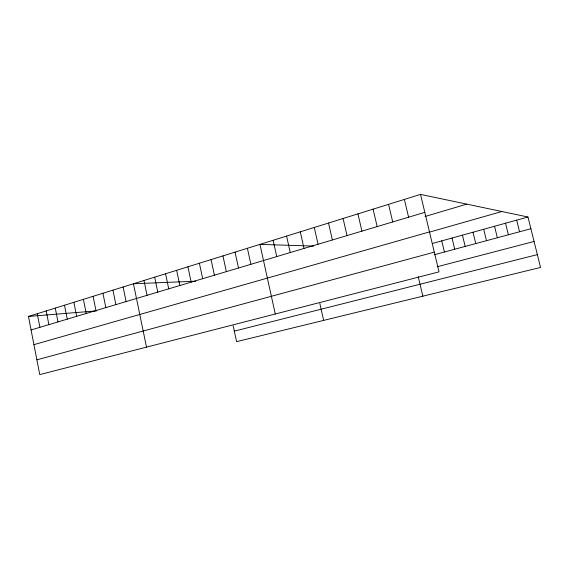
<?xml version="1.0" encoding="UTF-8"?>
<svg xmlns="http://www.w3.org/2000/svg" width="569" height="569" viewBox="0 0 569 569"><rect width="100%" height="100%" fill="white"/><g stroke="black" fill="none" stroke-linecap="round" stroke-linejoin="round"><path stroke-width="0.85" d="M420.527 194.392L439.012 271.861L39.752 374.608L28.45 316.449L420.527 194.392L527.975 217.009L540.55 267.444L236.59 341.649L233.148 325.71M31.075 329.956L424.815 212.351M425.064 216.483L466.793 204.129M33.927 344.643L429.481 231.91M429.396 232.159L501.879 211.519M432.461 243.454L527.975 217.009M36.878 359.828L434.311 252.145M434.254 254.748L530.891 228.724M437.12 266.769L534.071 241.469M234.314 331.122L537.356 254.628M28.45 316.449L96.609 310.88M195.693 281.2L133.452 283.76L146.51 347.133M313.668 246.085L259.948 244.386L275.282 313.996M516.673 220.139L519.561 231.775M505.528 223.226L508.38 234.791M494.539 226.27L497.356 237.757M483.693 229.271L486.481 240.687M472.995 232.23L475.755 243.575M462.448 235.153L465.172 246.42M452.035 238.041L454.731 249.236M441.757 240.886L444.425 252.01M404.381 199.42L408.592 217.202M418.201 276.584L422.831 296.179M388.577 204.342L392.71 221.946M373.1 209.157L377.162 226.59M357.937 213.88L361.934 231.135M343.086 218.503L347.012 235.594M328.526 223.034L332.388 239.962M314.266 227.472L318.064 244.236M319.842 303.455L323.654 320.39M300.283 231.825L304.017 248.433M286.577 236.092L290.247 252.544M273.134 240.282L276.747 256.576M247.387 248.297L250.886 264.301M235.054 252.131L238.511 267.999M222.948 255.901L226.348 271.633M211.063 259.606L214.413 275.197M199.385 263.241L202.685 278.703M187.912 266.811L191.163 282.139M176.639 270.318L179.847 285.524M165.565 273.767L168.723 288.846M154.676 277.153L157.791 292.11M143.971 280.489L147.051 295.318M123.11 286.982L126.098 301.577M112.939 290.147L115.884 304.621M102.932 293.263L105.841 307.623M93.088 296.328L95.962 310.574M83.408 299.344L86.239 313.476M73.878 302.31L76.673 316.336M64.503 305.226L67.263 319.145M55.278 308.099L58.002 321.912M46.196 310.93L48.884 324.636M37.255 313.711L39.908 327.317"/></g></svg>
